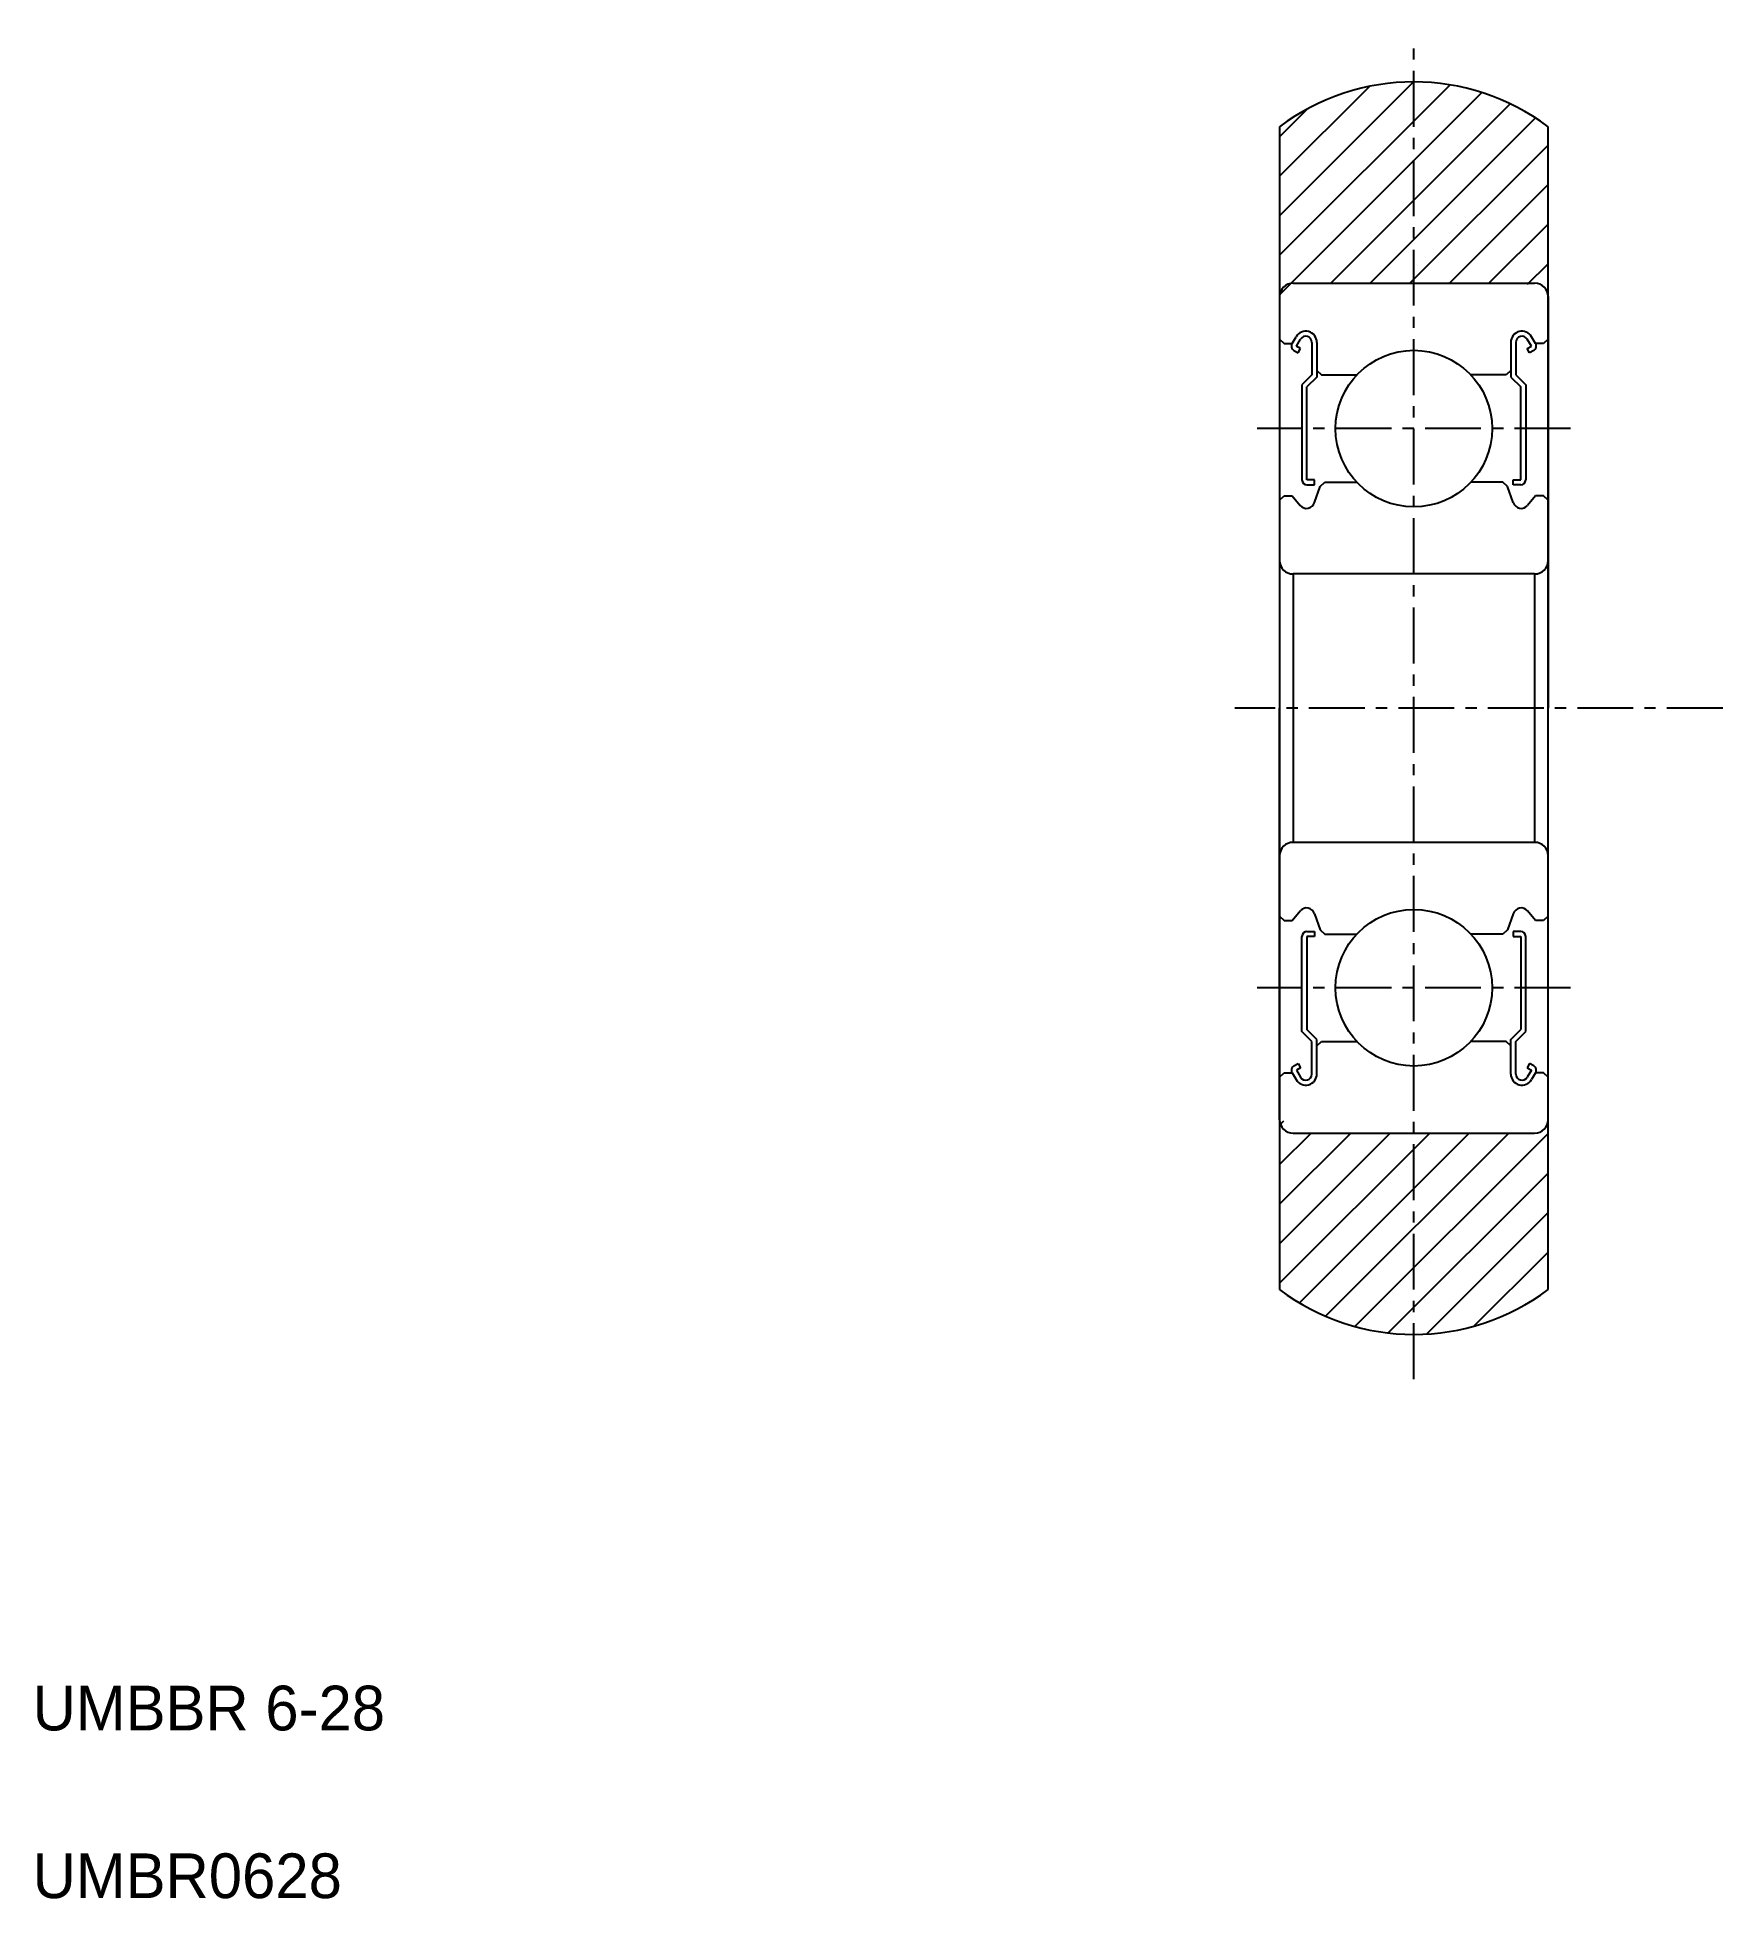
# Model space of a CAD drawing. Extents: x 2.6 to 40.3, y 2.5 to 44.1.
import ezdxf

# ---------------------------------------------------------------- set-up
doc = ezdxf.new("R2010")
doc.units = 0
doc.linetypes.add('CENTER', pattern=[2, 1.25, -0.25, 0.25, -0.25])
doc.layers.get('0').update_dxf_attribs({"linetype": 'CONTINUOUS'})
doc.layers.add('CENTER', color=1, linetype='CENTER')

# ---------------------------------------------------------------- blocks, each defined once
blk = doc.blocks.new('*X2')
at = {"color": 0, "linetype": 'CONTINUOUS'}
for p, q in [((170.371, 20.111), (173.363, 23.103)), ((170.371, 19.227), (174.181, 23.037)), ((170.371, 20.995), (172.38, 23.003)), ((170.371, 18.343), (174.893, 22.865)), ((170.371, 21.879), (170.993, 22.501)), ((171.514, 18.603), (175.526, 22.614)), ((172.398, 18.603), (176.093, 22.297)), ((173.282, 18.603), (176.371, 21.691)), ((174.166, 18.603), (176.371, 20.808)), ((175.05, 18.603), (176.371, 19.924)), ((175.912, 18.58), (176.371, 19.04)), ((170.371, -0.218), (170.463, -0.126)), ((170.371, -3.754), (173.728, -0.397)), ((170.371, -2.87), (172.844, -0.397)), ((170.371, -1.986), (171.96, -0.397)), ((170.371, -1.102), (171.076, -0.397)), ((170.814, -4.194), (174.611, -0.397)), ((171.4, -4.493), (175.495, -0.397)), ((172.055, -4.721), (176.371, -0.406)), ((172.796, -4.864), (176.371, -1.29)), ((173.655, -4.889), (176.371, -2.173)), ((174.715, -4.714), (176.371, -3.057))]:
    blk.add_line(p, q, dxfattribs=at)

msp = doc.modelspace()

# ---------------------------------------------------------------- linework, layer by layer
at = {"color": 7, "linetype": 'CONTINUOUS'}
for p, q in [((30.371, 42.103), (30.371, 16.103)), ((36.371, 16.103), (36.371, 42.103)), ((30.371, 38.303), (30.371, 29.103)), ((30.671, 38.603), (36.071, 38.603)), ((36.371, 38.303), (36.371, 29.103)), ((30.371, 37.353), (30.471, 37.253)), ((30.471, 37.253), (30.649, 37.253)), ((30.649, 37.253), (30.74, 37.406)), ((30.69, 37.101), (30.786, 37.045)), ((30.745, 37.197), (30.836, 37.35)), ((30.841, 37.141), (30.745, 37.197)), ((30.786, 37.045), (30.841, 37.141)), ((31.093, 37.281), (31.093, 36.553)), ((31.204, 37.281), (31.204, 36.506)), ((35.538, 37.281), (35.538, 36.506)), ((35.649, 37.281), (35.649, 36.553)), ((35.901, 37.141), (35.997, 37.197)), ((35.956, 37.045), (35.901, 37.141)), ((35.997, 37.197), (35.906, 37.35)), ((36.053, 37.101), (35.956, 37.045)), ((36.093, 37.253), (36.003, 37.406)), ((36.271, 37.253), (36.093, 37.253)), ((36.371, 37.353), (36.271, 37.253)), ((31.204, 36.653), (31.304, 36.553)), ((35.538, 36.653), (35.438, 36.553)), ((31.093, 36.553), (30.871, 36.33)), ((30.871, 36.33), (30.871, 34.204)), ((31.204, 36.506), (30.982, 36.284)), ((30.982, 34.204), (30.982, 36.284)), ((31.304, 36.553), (32.097, 36.553)), ((35.438, 36.553), (34.645, 36.553)), ((35.538, 36.506), (35.76, 36.284)), ((35.649, 36.553), (35.871, 36.33)), ((35.76, 34.204), (35.76, 36.284)), ((35.871, 36.33), (35.871, 34.204)), ((36.371, 36.003), (36.371, 36.003)), ((31.149, 34.204), (30.982, 34.204)), ((31.149, 34.093), (31.149, 34.204)), ((31.279, 34.059), (31.379, 34.153)), ((31.379, 34.153), (32.097, 34.153)), ((35.363, 34.153), (34.645, 34.153)), ((35.463, 34.059), (35.363, 34.153)), ((35.593, 34.093), (35.593, 34.204)), ((35.593, 34.204), (35.76, 34.204)), ((30.371, 33.753), (30.471, 33.853)), ((30.471, 33.853), (30.649, 33.853)), ((30.649, 33.853), (30.828, 33.634)), ((30.982, 34.093), (31.149, 34.093)), ((31.149, 33.7), (31.279, 34.059)), ((35.593, 33.7), (35.463, 34.059)), ((35.76, 34.093), (35.593, 34.093)), ((36.093, 33.853), (35.914, 33.634)), ((36.271, 33.853), (36.093, 33.853)), ((36.371, 33.753), (36.271, 33.853)), ((36.371, 33.703), (36.371, 33.703)), ((30.671, 32.103), (30.671, 26.103)), ((36.071, 32.103), (30.671, 32.103)), ((36.071, 32.103), (36.071, 26.103)), ((30.371, 19.903), (30.371, 29.103)), ((36.371, 19.903), (36.371, 29.103)), ((36.071, 26.103), (30.671, 26.103)), ((30.649, 24.353), (30.828, 24.571)), ((36.093, 24.353), (35.914, 24.571)), ((30.371, 24.453), (30.471, 24.353)), ((30.471, 24.353), (30.649, 24.353)), ((31.149, 24.505), (31.279, 24.146)), ((31.279, 24.146), (31.379, 24.053)), ((35.463, 24.146), (35.363, 24.053)), ((35.593, 24.505), (35.463, 24.146)), ((36.271, 24.353), (36.093, 24.353)), ((36.371, 24.453), (36.271, 24.353)), ((30.871, 21.875), (30.871, 24.001)), ((30.982, 24.113), (31.149, 24.113)), ((30.982, 24.001), (30.982, 21.921)), ((31.149, 24.001), (30.982, 24.001)), ((31.149, 24.113), (31.149, 24.001)), ((31.379, 24.053), (32.097, 24.053)), ((35.363, 24.053), (34.645, 24.053)), ((35.593, 24.113), (35.593, 24.001)), ((35.76, 24.113), (35.593, 24.113)), ((35.593, 24.001), (35.76, 24.001)), ((35.76, 24.001), (35.76, 21.921)), ((35.871, 21.875), (35.871, 24.001)), ((31.093, 21.653), (30.871, 21.875)), ((31.204, 21.699), (30.982, 21.921)), ((31.093, 20.924), (31.093, 21.653)), ((31.204, 20.924), (31.204, 21.699)), ((31.204, 21.553), (31.304, 21.653)), ((31.304, 21.653), (32.097, 21.653)), ((35.438, 21.653), (34.645, 21.653)), ((35.538, 21.553), (35.438, 21.653)), ((35.538, 21.699), (35.76, 21.921)), ((35.538, 20.924), (35.538, 21.699)), ((35.649, 21.653), (35.871, 21.875)), ((35.649, 20.924), (35.649, 21.653)), ((30.371, 20.852), (30.471, 20.953)), ((30.471, 20.953), (30.649, 20.953)), ((30.649, 20.953), (30.74, 20.799)), ((30.69, 21.104), (30.786, 21.16)), ((30.841, 21.064), (30.745, 21.008)), ((30.745, 21.008), (30.836, 20.855)), ((30.786, 21.16), (30.841, 21.064)), ((35.956, 21.16), (35.901, 21.064)), ((35.901, 21.064), (35.997, 21.008)), ((35.997, 21.008), (35.906, 20.855)), ((36.053, 21.104), (35.956, 21.16)), ((36.093, 20.953), (36.003, 20.799)), ((36.271, 20.953), (36.093, 20.953)), ((36.371, 20.852), (36.271, 20.953)), ((30.671, 19.603), (36.071, 19.603)), ((33.371, 15.103), (33.371, 15.103))]:
    msp.add_line(p, q, dxfattribs=at)
for centre in [(33.371, 35.353), (33.371, 22.853)]:
    msp.add_circle(centre, 1.75, dxfattribs=at)
for centre, radius, start, end in [((33.371, 38.103), 5, 53.1301, 126.8699), ((30.671, 38.303), 0.3, 90, 180), ((36.071, 38.303), 0.3, 0, 90), ((30.955, 37.281), 0.249, 0, 150.0012), ((35.787, 37.281), 0.249, 29.9988, 180), ((30.745, 37.197), 0.111, 149.9871, 240.009), ((30.955, 37.281), 0.138, 0, 150.0026), ((35.787, 37.281), 0.138, 29.9974, 180), ((35.997, 37.197), 0.111, 299.991, 30.0129), ((30.982, 34.204), 0.111, 180.0001, 270), ((35.76, 34.204), 0.111, 270, 359.9999), ((30.97, 33.754), 0.186, 220.0002, 343.1527), ((35.772, 33.754), 0.186, 196.8473, 319.9998), ((30.671, 32.403), 0.3, 180, 270), ((36.071, 32.403), 0.3, 270, 0), ((30.671, 25.803), 0.3, 90, 180), ((36.071, 25.803), 0.3, 0, 90), ((30.97, 24.451), 0.186, 16.8473, 139.9998), ((35.772, 24.451), 0.186, 40.0002, 163.1527), ((30.982, 24.001), 0.111, 90, 179.9999), ((35.76, 24.001), 0.111, 0.0001, 90), ((30.745, 21.008), 0.111, 119.991, 210.0129), ((30.955, 20.924), 0.249, 209.9988, 0), ((30.955, 20.924), 0.138, 209.9974, 0), ((35.787, 20.924), 0.249, 180, 330.0012), ((35.787, 20.924), 0.138, 180, 330.0026), ((35.997, 21.008), 0.111, 329.9871, 60.009), ((30.671, 19.903), 0.3, 180, 270), ((36.071, 19.903), 0.3, 270, 0), ((33.371, 20.103), 5, 233.1301, 306.8699)]:
    msp.add_arc(centre, radius, start, end, dxfattribs=at)
at = {"layer": 'CENTER', "color": 1, "linetype": 'CENTER'}
for p, q in [((33.371, 14.103), (33.371, 44.103)), ((36.871, 35.353), (29.871, 35.353)), ((40.275, 29.103), (29.371, 29.103)), ((36.871, 22.853), (29.871, 22.853))]:
    msp.add_line(p, q, dxfattribs=at)

# ---------------------------------------------------------------- block references
at = {"color": 3, "linetype": 'CONTINUOUS'}
msp.add_blockref('*X2', (-140, 20), dxfattribs=at)

# ---------------------------------------------------------------- texts
at = {"color": 7, "linetype": 'CONTINUOUS'}
for s, p in [('UMBBR 6-28', (2.5, 6.25)), ('UMBR0628', (2.5, 2.5))]:
    msp.add_text(s, height=1, dxfattribs=at).set_placement(p)

doc.saveas('drawing.dxf')
